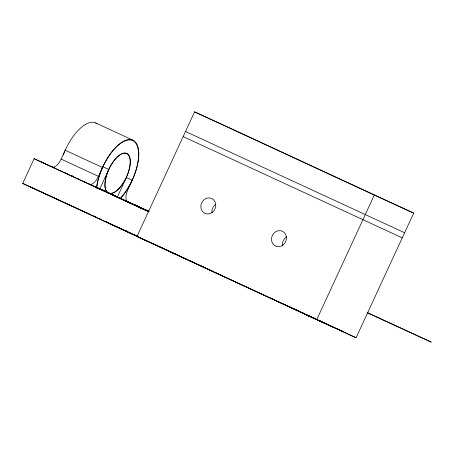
<?xml version="1.0" encoding="UTF-8"?>
<svg xmlns="http://www.w3.org/2000/svg" width="454" height="454" viewBox="0 0 454 454"><rect width="100%" height="100%" fill="white"/><g stroke="black" fill="none" stroke-linecap="round" stroke-linejoin="round"><path stroke-width="0.68" d="M65.575 149.48L65.228 150.24L102.519 167.509L102.865 166.749L108.795 169.456L99.784 188.955M327.328 324.496L22.7 183.416L34.124 158.701L55.331 168.406M29.255 186.441L356.078 337.776L413.679 213.113L233.963 129.889L194.584 111.86L136.983 236.517L356.078 337.776M52.199 166.97A10.902 4.812 -65.2 0 0 61.142 159.082L65.626 149.372M117.365 197.002L126.377 177.503L132.296 180.21L127.858 189.817A10.902 4.812 -65.2 0 0 127.659 201.718L89.489 184.245A10.902 4.812 -65.2 0 0 98.433 176.351L102.916 166.646M270.873 298.318L287.637 305.99M316.699 319.747L374.295 195.089L413.679 213.113M135.701 205.304L134.957 204.97M103.643 220.729L103.881 220.865M221.995 275.436L221.756 275.3M116.831 196.786L115.1 196.014L118.227 197.501M115.344 196.111L114.896 195.918L119.731 198.205M115.532 196.196L115.997 196.406M137.369 206.093L134.934 204.958L135.405 205.18M116.275 196.531L119.459 197.984M289.947 306.978L289.255 306.666L290.038 307.046M343.042 331.516L341.277 330.711M117.274 196.985L118.068 197.348M118.959 197.751L119.935 198.199M105.68 221.648L109.567 223.425M216.603 272.99L218.209 273.722M306.558 314.821L307.205 315.116L302.829 313.112M327.425 324.304L328.009 324.57M404.61 232.743L185.51 131.49M402.25 237.851L183.149 136.597M59.145 170.154L61.875 171.402M64.877 172.775L68.185 174.291M70.756 175.471L73.968 176.941M76.919 178.291L79.756 179.585M83.491 181.299L86.708 182.775M89.393 184.001L92.61 185.47M94.443 186.31L98.393 188.121M100.249 188.966L104.176 190.765M105.402 191.327L115.1 195.77M116.36 196.344L117.671 196.945M135.371 205.157L139.968 207.268M120.997 198.687L134.401 204.839M148.044 211.025L148.691 211.32M125.474 200.736L127.994 201.894M367.031 312.721L431.3 342.14L367.678 312.675M22.7 183.416L79.308 209.351M80.591 209.941L85.08 211.995M86.368 212.586L90.215 214.345M93.422 215.815L95.993 216.989M99.199 218.459L101.123 219.339M110.214 223.72L111.502 224.304M136.875 235.881L137.261 236.057M112.144 224.599L122.381 229.31M136.983 236.517L148.083 241.602M170.398 251.817L175.766 254.274M211.019 270.425L212.256 270.993M287.938 306.149L292.796 308.351M293.982 308.896L298.738 311.069M318.577 320.172L320.348 320.984M307.852 315.411L316.217 319.241M319.434 320.717L329.088 325.132M330.37 325.722L340.023 330.143M305.451 314.48L333.894 327.499M147.698 210.866L148.305 211.144M144.627 209.453L147.851 210.94M133.731 204.533L148.855 211.496M124.981 230.365L125.429 230.575M126.518 231.075L125.945 230.814L126.49 231.086M134.702 234.883L135.332 235.172M122.972 229.576L138.027 236.511M183.172 257.605L187.61 259.654M190.016 260.761L193.018 262.145M198.058 264.466L201.514 266.055M203.25 266.856L205.611 267.939M208.596 269.313L210.401 270.141M294.164 308.913L296.927 310.184M320.711 321.216L322.244 321.926M194.584 111.86L374.295 195.089M95.618 122.915L132.914 140.19M61.142 159.082L98.433 176.351M139.855 207.217L141.461 207.96M126.672 201.065L149.167 211.485M140.343 207.472L137.222 206.025M145.518 209.833L146.222 210.162M92.298 185.34L90.369 184.449A10.902 4.812 -65.2 0 1 89.994 184.228M94.869 186.532L98.087 188.018M100.657 189.21L104.516 190.998M105.799 191.594L114.8 195.759M40.684 161.703L148.6 211.678M34.124 158.701L148.52 211.678M130.786 233.044L131.529 233.384M271.021 298.017L271.367 298.176M314.911 318.464L315.269 318.629M324.826 323.021L326.46 323.776M152.867 243.611L157.362 245.688M158.599 246.261L163.951 248.735M166.363 249.848L169.983 251.516M170.585 251.794L175.999 254.297M177.179 254.842L181.906 257.021M299.441 311.393L295.015 309.361M301.842 312.505L303.59 313.311M314.003 318.044L314.372 318.214M145.989 210.049L147.987 210.979M147.856 210.917L148.747 211.331M135.888 205.407L136.172 205.543M134.129 204.902L144.457 209.691M134.253 204.958L120.645 198.631M123.573 199.993L125.883 201.071M336.834 328.588L338.78 329.496M324.888 323.089L326 323.606M302.943 312.897L304.696 313.714M313.81 317.942L315.564 318.753M320.796 321.194L322.261 321.869M327.544 324.281L329.144 325.019M124.952 230.377L125.423 230.592M136.898 235.876L137.318 236.069M307.562 315.303L310.161 316.512M131.887 233.895L104.931 221.365M118.8 197.768L121.519 199.039M340.432 330.268L342.73 331.341M306.711 314.906L307.091 315.082M327.703 324.4L328.259 324.661M96.691 187.542A36.541 16.134 -65.2 0 1 119.13 144.236A36.541 16.134 -65.2 0 1 138.793 153.236A36.541 16.134 -65.2 0 1 120.361 198.375M63.259 155.041A36.541 16.134 -65.2 0 1 96.878 123.653M72.998 176.095A21.798 9.625 -65.2 0 1 71.25 175.692M211.933 212.551A8.178 7.326 -65.4 0 1 215.735 204.317M282.632 246.006A8.178 7.326 -65.4 0 1 286.644 236.789M96.458 188.291A36.536 16.134 -65.2 0 1 118.738 144.837A36.536 16.134 -65.2 0 1 138.589 153.441A36.536 16.134 -65.2 0 1 120.321 198.636M119.578 187.843A21.798 9.625 -65.2 0 0 127.58 153.827A21.798 9.625 -65.2 0 0 105.901 177.855A21.798 9.625 -65.2 0 0 119.578 187.843M119.674 187.877A21.803 9.625 -65.2 0 0 127.296 154.002A21.803 9.625 -65.2 0 0 105.68 178.507A21.803 9.625 -65.2 0 0 119.674 187.877M212.364 212.313A8.178 7.338 -65.4 0 0 211.746 198.517A8.178 7.338 -65.4 0 0 200.838 206.979A8.178 7.338 -65.4 0 0 212.364 212.313M283.018 245.035A8.178 7.338 -65.4 0 0 282.399 231.234A8.178 7.338 -65.4 0 0 271.492 239.695A8.178 7.338 -65.4 0 0 283.018 245.035"/></g></svg>
